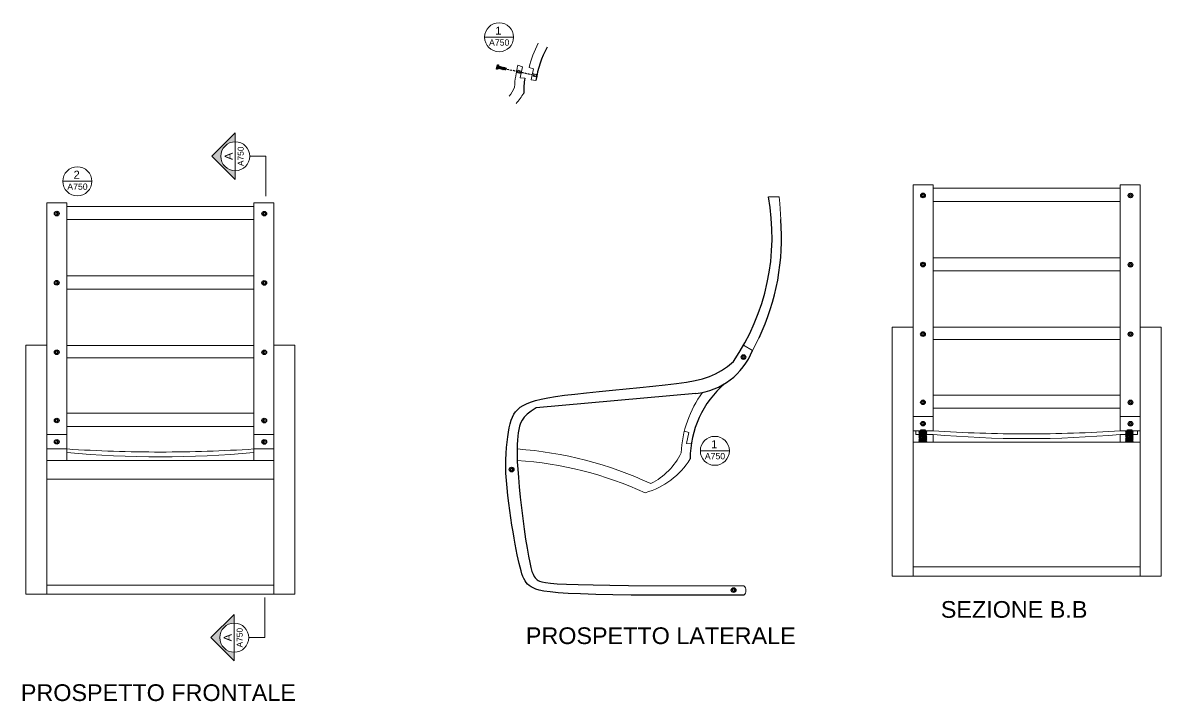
# Model space of a CAD drawing. Header units: centimetres. Extents: x 19 to 345, y 87 to 432.
# Drawn here: x 38 to 322.4, y 262.4 to 431.9 of the extents above; entities that cross this region are included whole.
import ezdxf
from ezdxf.enums import TextEntityAlignment as Align

# ---------------------------------------------------------------- set-up
doc = ezdxf.new("R2010")
doc.units = ezdxf.units.CM
doc.header["$MEASUREMENT"] = 0
doc.linetypes.add('HIDDEN2', pattern=[0.1875, 0.125, -0.0625])
doc.linetypes.add('HIDDENX2', pattern=[0.75, 0.5, -0.25])
for name, color, linetype, lineweight in [('A-ANNO-SYMB', 2, 'Continuous', 18), ('A-FURN', 7, 'Continuous', 18), ('linee di prospetto', 6, 'Continuous', 18), ('retini', 253, 'Continuous', 18)]:
    doc.layers.add(name, color=color, linetype=linetype, lineweight=lineweight)
doc.layers.add('viti e cerniere', color=3, linetype='Continuous')
doc.styles.add('ARIAL', font='Arial.ttf')
doc.styles.get("Standard").update_dxf_attribs({"font": 'Arial.ttf'})

# ---------------------------------------------------------------- blocks, each defined once
blk = doc.blocks.new('SYMBOL')
at = {"layer": 'A-ANNO-SYMB', "linetype": 'Continuous', "lineweight": 20}
h = blk.add_hatch(color=256, dxfattribs=at)
h.dxf.hatch_style = 1
h.paths.add_polyline_path([(11.206, 4.948), (11.316, 4.948, -1), (11.678, 4.948), (11.788, 4.948), (11.497, 5.241)])
at = {"linetype": 'Continuous', "lineweight": 20}
blk.add_line((11.316, 4.948), (11.678, 4.948), dxfattribs=at)
at = {"layer": 'A-ANNO-SYMB', "linetype": 'Continuous', "lineweight": 20}
for p, q in [((11.206, 4.948), (11.497, 5.241)), ((11.788, 4.948), (11.497, 5.241)), ((11.316, 4.948), (11.206, 4.948)), ((11.678, 4.948), (11.788, 4.948))]:
    blk.add_line(p, q, dxfattribs=at)
blk.add_circle((11.497, 4.948), 0.181, dxfattribs=at)
for tag, p in [('TAVOLA', (11.497, 5.08)), ('SEZIONE', (11.497, 4.918))]:
    blk.add_attdef(tag, text='', height=0.1, dxfattribs=at).set_placement(p, align=Align.TOP_CENTER)

msp = doc.modelspace()

# ---------------------------------------------------------------- hatches: boundary and pattern name
at = {"layer": 'retini'}
h = msp.add_hatch(dxfattribs=at)
h.set_pattern_fill('ANSI31', color=256, scale=1.5)
h.set_pattern_definition([(45, (-51.5945, 0.01176), (-0.13258252, 0.13258252), [])])
h.paths.add_polyline_path([(262.57, 329.93), (261.9, 329.93), (261.9, 329.07), (262.57, 329.07)])
h.paths.add_polyline_path([(262.57, 329.07), (261.9, 329.07), (261.9, 327.23), (263.87, 327.23), (263.87, 329.07), (263.28, 329.07), (263.28, 327.82), (262.57, 327.82)])
h.paths.add_polyline_path([(263.87, 329.92), (263.28, 329.93), (263.28, 329.07), (263.87, 329.07)])
h = msp.add_hatch(dxfattribs=at)
h.set_pattern_fill('ANSI31', color=256, scale=1.5)
h.paths.add_polyline_path([(314.16, 329.92), (313.49, 329.92), (313.49, 329.06), (314.16, 329.06)])
h.paths.add_polyline_path([(314.16, 329.06), (313.49, 329.06), (313.49, 327.22), (315.47, 327.22), (315.47, 329.06), (314.88, 329.06), (314.88, 327.81), (314.16, 327.81)])
h.paths.add_polyline_path([(315.47, 329.9), (314.88, 329.92), (314.88, 329.06), (315.47, 329.06)])

# ---------------------------------------------------------------- linework, layer by layer
at = {"linetype": 'Continuous', "lineweight": 20}
for p, q in [((153.41, 428.32), (160.65, 428.32)), ((48.05, 392.31), (55.3, 392.31)), ((207.31, 324.95), (214.56, 324.95))]:
    msp.add_line(p, q, dxfattribs=at)
for p, q in [((214.06, 346.04), (215.56, 347.27)), ((209.56, 343.53), (211.12, 344.2)), ((211.12, 344.2), (212.6, 345.03)), ((212.6, 345.03), (214.06, 346.04)), ((195.45, 341.1), (198.55, 341.44)), ((198.55, 341.44), (201.37, 341.78)), ((201.37, 341.78), (203.83, 342.14)), ((203.83, 342.14), (205.98, 342.52)), ((205.98, 342.52), (207.87, 342.98)), ((207.87, 342.98), (209.56, 343.53)), ((206.19, 339.31), (166.28, 335.67)), ((169.22, 338.2), (171.16, 338.52)), ((171.16, 338.52), (173.4, 338.84)), ((173.4, 338.84), (175.96, 339.15)), ((175.96, 339.15), (178.86, 339.46)), ((178.86, 339.46), (182.02, 339.78)), ((182.02, 339.78), (185.35, 340.1)), ((185.35, 340.1), (188.76, 340.43)), ((188.76, 340.43), (192.16, 340.76)), ((192.16, 340.76), (195.45, 341.1)), ((161.67, 335.31), (162.29, 335.83)), ((162.29, 335.83), (163.02, 336.31)), ((163.02, 336.31), (163.89, 336.74)), ((163.89, 336.74), (164.91, 337.15)), ((164.91, 337.15), (166.13, 337.52)), ((166.28, 335.67), (165.04, 334.85)), ((166.13, 337.52), (167.55, 337.87)), ((167.55, 337.87), (169.22, 338.2)), ((160.07, 332.58), (160.37, 333.37)), ((160.37, 333.37), (160.72, 334.09)), ((160.72, 334.09), (161.15, 334.73)), ((161.15, 334.73), (161.67, 335.31)), ((163.33, 333.33), (162.78, 332.6)), ((164.07, 334.08), (163.33, 333.33)), ((165.04, 334.85), (164.07, 334.08)), ((159.37, 329.62), (159.58, 330.71)), ((159.58, 330.71), (159.81, 331.69)), ((159.81, 331.69), (160.07, 332.58)), ((161.95, 330.32), (161.81, 329.49)), ((162.13, 331.11), (161.95, 330.32)), ((162.39, 331.86), (162.13, 331.11)), ((162.78, 332.6), (162.39, 331.86)), ((158.87, 325.76), (159.01, 327.15)), ((159.01, 327.15), (159.18, 328.43)), ((159.18, 328.43), (159.37, 329.62)), ((161.61, 327.6), (161.55, 326.5)), ((161.7, 328.59), (161.61, 327.6)), ((161.81, 329.49), (161.7, 328.59)), ((158.72, 322.72), (158.77, 324.29)), ((158.77, 324.29), (158.87, 325.76)), ((161.55, 326.5), (161.52, 325.25)), ((161.52, 325.25), (161.53, 323.83)), ((158.71, 321.08), (158.72, 322.72)), ((161.53, 323.83), (161.58, 322.22)), ((161.58, 322.22), (161.68, 320.37)), ((158.75, 319.35), (158.71, 321.08)), ((158.86, 317.54), (158.75, 319.35)), ((161.68, 320.37), (161.84, 318.28)), ((159.01, 315.68), (158.86, 317.54)), ((161.84, 318.28), (162.05, 315.92)), ((162.05, 315.92), (162.31, 313.37)), ((159.21, 313.79), (159.01, 315.68)), ((159.44, 311.9), (159.21, 313.79)), ((162.31, 313.37), (162.62, 310.7)), ((159.7, 310.02), (159.44, 311.9)), ((159.97, 308.17), (159.7, 310.02)), ((162.62, 310.7), (162.95, 308.01)), ((160.25, 306.39), (159.97, 308.17)), ((162.95, 308.01), (163.3, 305.37)), ((160.53, 304.7), (160.25, 306.39)), ((160.8, 303.11), (160.53, 304.7)), ((163.3, 305.37), (163.66, 302.87)), ((161.06, 301.64), (160.8, 303.11)), ((161.32, 300.27), (161.06, 301.64)), ((163.66, 302.87), (164.01, 300.59)), ((161.57, 299), (161.32, 300.27)), ((161.81, 297.84), (161.57, 299)), ((164.01, 300.59), (164.35, 298.62)), ((164.35, 298.62), (164.67, 297.02)), ((162.05, 296.79), (161.81, 297.84)), ((162.28, 295.84), (162.05, 296.79)), ((162.51, 294.99), (162.28, 295.84)), ((164.67, 297.02), (164.96, 295.77)), ((162.74, 294.24), (162.51, 294.99)), ((162.98, 293.58), (162.74, 294.24)), ((163.24, 293.01), (162.98, 293.58)), ((163.51, 292.5), (163.24, 293.01)), ((164.96, 295.77), (165.23, 294.81)), ((165.23, 294.81), (165.5, 294.09)), ((165.5, 294.09), (165.75, 293.57)), ((165.75, 293.57), (166, 293.21)), ((166, 293.21), (166.25, 292.94)), ((166.25, 292.94), (166.5, 292.74)), ((163.82, 292.05), (163.51, 292.5)), ((164.16, 291.66), (163.82, 292.05)), ((164.55, 291.31), (164.16, 291.66)), ((165, 290.98), (164.55, 291.31)), ((165.52, 290.68), (165, 290.98)), ((166.18, 290.4), (165.52, 290.68)), ((167.05, 290.14), (166.18, 290.4)), ((166.5, 292.74), (166.78, 292.54)), ((166.78, 292.54), (167.16, 292.36)), ((168.22, 289.91), (167.05, 290.14)), ((167.16, 292.36), (167.73, 292.18)), ((167.73, 292.18), (168.59, 292.02)), ((168.59, 292.02), (169.84, 291.87)), ((169.84, 291.87), (171.57, 291.74)), ((171.57, 291.74), (173.86, 291.63)), ((173.86, 291.63), (176.82, 291.53)), ((176.82, 291.53), (180.49, 291.45)), ((180.49, 291.45), (184.73, 291.39)), ((184.73, 291.39), (189.33, 291.33)), ((189.33, 291.33), (218.2, 291.23)), ((169.77, 289.69), (168.22, 289.91)), ((171.76, 289.5), (169.77, 289.69)), ((174.28, 289.32), (171.76, 289.5)), ((177.4, 289.18), (174.28, 289.32)), ((181.16, 289.05), (177.4, 289.18)), ((185.43, 288.95), (181.16, 289.05)), ((190.01, 288.88), (185.43, 288.95)), ((218.16, 288.85), (190.01, 288.88))]:
    msp.add_line(p, q)
for centre, radius, start, end in [((190.51, 413.9), 24.55, 150.868, 171.5156), ((187.72, 414.47), 24.55, 171.5156, 180.3061), ((170.25, 378.44), 54.98, 325.4721, 10.512), ((169.89, 378.07), 57.69, 334.5028, 4.6352), ((204.48, 356.24), 17.02, 275.7606, 338.5455), ((229.31, 323.05), 24.55, 130.3741, 180.3061)]:
    msp.add_arc(centre, radius, start, end)
at = {"layer": 'A-ANNO-SYMB'}
for p, q in [((94.74, 398.57), (98.74, 398.57)), ((98.74, 398.57), (98.74, 388.57)), ((98.49, 278.26), (98.49, 288.26)), ((94.49, 278.26), (98.49, 278.26))]:
    msp.add_line(p, q, dxfattribs=at)
at = {"layer": 'A-ANNO-SYMB', "linetype": 'Continuous', "lineweight": 20}
for centre in [(157.03, 428.32), (51.67, 392.31), (210.93, 324.95)]:
    msp.add_circle(centre, 3.62, dxfattribs=at)
at = {"layer": 'A-FURN'}
for p, q in [((161.72, 421.31), (162.87, 420.95)), ((162.87, 420.95), (162.28, 418.21)), ((162.28, 418.21), (163.44, 418.09)), ((164.51, 420.75), (165.66, 420.39)), ((165.66, 420.39), (165.06, 417.64)), ((165.06, 417.64), (166.23, 417.53)), ((44.05, 386.92), (49.05, 386.92)), ((49.05, 386.92), (49.05, 326.75)), ((100.78, 386.92), (95.78, 386.92)), ((95.79, 386.92), (95.79, 325.97)), ((95.79, 386.03), (95.79, 386.92)), ((224.31, 388.47), (227.03, 388.47)), ((227.14, 386.76), (227.03, 388.47)), ((49.05, 386.03), (95.79, 386.03)), ((227.39, 382.74), (227.14, 386.76)), ((95.79, 382.74), (49.05, 382.74)), ((49.05, 368.66), (95.79, 368.66)), ((49.05, 365.36), (95.79, 365.36)), ((220.32, 350.02), (221.96, 353.24)), ((95.79, 351.31), (49.05, 351.31)), ((218.08, 351.33), (220.32, 350.02)), ((49.05, 348.23), (95.79, 348.23)), ((49.05, 334.36), (95.79, 334.36)), ((49.05, 331.06), (95.79, 331.06)), ((265.46, 329.96), (260.46, 329.96)), ((260.46, 329.96), (260.46, 327.1)), ((261.15, 329.06), (261.15, 329.96)), ((312.19, 329.96), (317.19, 329.96)), ((316.5, 329.06), (316.5, 329.96)), ((317.19, 329.96), (317.19, 327.1)), ((203.31, 329.89), (204.46, 329.53)), ((204.46, 329.53), (203.86, 326.79)), ((265.46, 327.1), (260.46, 327.1)), ((265.46, 329.06), (261.15, 329.06)), ((265.46, 329.06), (265.46, 327.1)), ((312.19, 329.06), (316.5, 329.06)), ((312.19, 329.06), (312.19, 327.1)), ((312.19, 327.1), (317.19, 327.1)), ((49.05, 325.42), (44.05, 325.42)), ((49.05, 326.75), (49.05, 322.56)), ((95.79, 325.97), (95.79, 322.56)), ((95.79, 325.42), (100.79, 325.42)), ((203.86, 326.79), (205.02, 326.67)), ((49.05, 322.56), (44.05, 322.56)), ((49.05, 322.56), (95.79, 322.56)), ((95.79, 322.56), (100.79, 322.56)), ((44.05, 317.85), (100.79, 317.85)), ((72.4, 291.38), (44.05, 291.38)), ((72.45, 291.38), (100.79, 291.38)), ((44.05, 289.11), (100.79, 289.11))]:
    msp.add_line(p, q, dxfattribs=at)
for points in [[(44.05, 314.24), (44.05, 386.92)], [(100.79, 314.24), (100.78, 386.92)]]:
    msp.add_lwpolyline(points, dxfattribs=at)
for points in [[(38.81, 351.33), (44.05, 351.33), (44.05, 289.11), (38.81, 289.11)], [(106.04, 351.33), (100.79, 351.33), (100.79, 289.11), (106.04, 289.11)]]:
    msp.add_lwpolyline(points, close=True, dxfattribs=at)
for centre, radius, start, end in [((192.18, 413.73), 28.54, 152.6937, 165.7596), ((189.39, 414.29), 28.54, 165.7596, 176.8633), ((145.99, 422.96), 16.51, 325.3749, 334.5033), ((146.7, 424.57), 19.39, 318.6546, 328.1506), ((230.98, 322.87), 28.54, 144.2369, 176.8633), ((288.9, 687.5), 358.31, 266.2477, 269.9874), ((288.75, 687.5), 358.31, 270.0126, 273.7523), ((288.82, 590.6), 262.59, 264.894, 275.106), ((72.5, 682.96), 358.31, 266.2477, 269.9874), ((72.42, 586.06), 262.59, 264.894, 275.106), ((72.35, 682.96), 358.31, 270.0126, 273.7523), ((154.4, 228.94), 96.74, 65.2149, 85.7744), ((187.58, 331.54), 16.51, 296.549, 334.5033), ((155.46, 231.06), 91.7, 65.4656, 86.1825), ((188.28, 333.15), 19.39, 285.7331, 328.1506), ((217.06, 290.06), 1.64, 312.292, 45.8833)]:
    msp.add_arc(centre, radius, start, end, dxfattribs=at)
at = {"layer": 'linee di prospetto'}
for p, q in [((260.46, 391.46), (265.46, 391.46)), ((265.46, 391.46), (265.46, 331.29)), ((265.46, 390.57), (312.19, 390.57)), ((317.18, 391.46), (312.18, 391.46)), ((312.19, 391.46), (312.19, 330.51)), ((312.19, 390.57), (312.19, 391.46)), ((312.19, 387.27), (265.46, 387.27)), ((265.46, 373.2), (312.19, 373.2)), ((265.46, 369.9), (312.19, 369.9)), ((312.19, 355.85), (265.46, 355.85)), ((265.46, 352.77), (312.19, 352.77)), ((265.46, 338.9), (312.19, 338.9)), ((265.46, 335.6), (312.19, 335.6)), ((265.46, 333.55), (260.46, 333.55)), ((317.19, 333.55), (312.19, 333.55)), ((265.46, 331.29), (265.46, 329.96)), ((312.19, 330.51), (312.19, 329.96)), ((49.05, 329.01), (44.05, 329.01)), ((100.79, 329.01), (95.79, 329.01)), ((265.46, 327.1), (312.19, 327.1)), ((288.8, 295.92), (260.46, 295.92)), ((288.85, 295.92), (317.19, 295.92)), ((260.46, 293.65), (317.19, 293.65))]:
    msp.add_line(p, q, dxfattribs=at)
for points in [[(260.46, 318.78), (260.46, 391.46)], [(317.19, 318.78), (317.18, 391.46)]]:
    msp.add_lwpolyline(points, dxfattribs=at)
for points in [[(255.21, 355.87), (260.46, 355.87), (260.46, 293.65), (255.21, 293.65)], [(322.44, 355.87), (317.19, 355.87), (317.19, 293.65), (322.44, 293.65)]]:
    msp.add_lwpolyline(points, close=True, dxfattribs=at)
at = {"layer": 'retini', "linetype": 'HIDDEN2'}
for p, q in [((161.34, 419.54), (162.51, 419.28)), ((161.46, 420.1), (162.63, 419.84)), ((165.28, 418.67), (166.23, 418.46)), ((165.4, 419.21), (166.35, 419)), ((166.35, 419), (166.23, 418.46))]:
    msp.add_line(p, q, dxfattribs=at)
at = {"layer": 'viti e cerniere'}
for p, q in [((156.78, 421.05), (156.83, 421.04)), ((156.94, 421.01), (157.08, 420.98)), ((157.2, 420.95), (157.34, 420.92)), ((156.76, 420.68), (156.91, 420.64)), ((157.02, 420.62), (157.16, 420.59)), ((157.28, 420.56), (157.42, 420.53)), ((157.53, 420.5), (157.68, 420.47)), ((157.79, 420.44), (157.94, 420.41)), ((158.05, 420.38), (158.19, 420.35)), ((158.31, 420.32), (158.45, 420.29)), ((158.56, 420.26), (158.71, 420.23)), ((158.71, 420.23), (158.79, 420.59)), ((158.79, 420.59), (158.74, 420.59)), ((263.12, 329.95), (263.12, 329.9)), ((314.72, 329.97), (314.72, 329.92)), ((262.76, 328.83), (262.75, 328.68)), ((262.75, 328.57), (262.75, 328.42)), ((262.75, 328.3), (262.75, 328.16)), ((262.75, 328.04), (262.75, 327.89)), ((262.75, 327.89), (263.12, 327.89)), ((262.76, 329.89), (262.76, 329.74)), ((262.76, 329.62), (262.76, 329.48)), ((262.76, 329.36), (262.76, 329.21)), ((262.76, 329.1), (262.76, 328.95)), ((263.12, 327.89), (263.11, 327.94)), ((263.12, 329.79), (263.12, 329.64)), ((263.12, 329.53), (263.12, 329.38)), ((314.36, 329.64), (314.35, 329.49)), ((314.35, 329.37), (314.35, 329.22)), ((314.35, 329.11), (314.35, 328.96)), ((314.35, 328.85), (314.35, 328.7)), ((314.35, 328.58), (314.35, 328.43)), ((314.35, 328.32), (314.35, 328.17)), ((314.35, 328.05), (314.35, 327.9)), ((314.35, 327.9), (314.71, 327.9)), ((314.36, 329.9), (314.36, 329.75)), ((314.71, 327.9), (314.71, 327.95)), ((314.72, 329.8), (314.72, 329.65)), ((314.72, 329.54), (314.72, 329.39))]:
    msp.add_line(p, q, dxfattribs=at)
at = {"layer": 'viti e cerniere', "linetype": 'HIDDENX2'}
msp.add_line((158.99, 420.38), (165.98, 418.81), dxfattribs=at)
at = {"layer": 'viti e cerniere'}
for points in [[(156.61, 420.33), (156.38, 420.38), (156.63, 421.46), (156.86, 421.41)], [(262.66, 388.64), (262.92, 388.49), (263.19, 388.64), (263.19, 388.95), (262.93, 389.1), (262.66, 388.95)], [(314.51, 388.62), (314.77, 388.47), (315.04, 388.62), (315.04, 388.92), (314.78, 389.08), (314.51, 388.93)], [(46.26, 384.11), (46.52, 383.95), (46.79, 384.1), (46.79, 384.41), (46.53, 384.56), (46.26, 384.41)], [(98.11, 384.08), (98.37, 383.93), (98.64, 384.08), (98.64, 384.39), (98.37, 384.54), (98.11, 384.39)], [(262.66, 371.34), (262.92, 371.19), (263.19, 371.34), (263.19, 371.65), (262.93, 371.8), (262.66, 371.65)], [(314.51, 371.32), (314.77, 371.17), (315.04, 371.32), (315.04, 371.62), (314.77, 371.78), (314.51, 371.63)], [(46.26, 366.81), (46.52, 366.65), (46.79, 366.8), (46.79, 367.11), (46.53, 367.26), (46.26, 367.11)], [(98.11, 366.78), (98.37, 366.63), (98.64, 366.78), (98.64, 367.09), (98.37, 367.24), (98.11, 367.09)], [(262.65, 353.98), (262.92, 353.83), (263.18, 353.98), (263.18, 354.29), (262.92, 354.44), (262.65, 354.29)], [(314.5, 353.96), (314.76, 353.81), (315.03, 353.96), (315.03, 354.26), (314.77, 354.42), (314.5, 354.27)], [(46.25, 349.45), (46.52, 349.29), (46.78, 349.44), (46.78, 349.75), (46.52, 349.9), (46.25, 349.75)], [(98.1, 349.42), (98.36, 349.27), (98.63, 349.42), (98.63, 349.73), (98.37, 349.88), (98.1, 349.73)], [(217.82, 348.24), (218.09, 348.09), (218.35, 348.24), (218.35, 348.55), (218.09, 348.7), (217.82, 348.55)], [(262.65, 336.93), (262.91, 336.77), (263.18, 336.93), (263.18, 337.23), (262.92, 337.39), (262.65, 337.23)], [(314.5, 336.91), (314.76, 336.75), (315.03, 336.9), (315.03, 337.21), (314.77, 337.36), (314.5, 337.21)], [(46.25, 332.39), (46.51, 332.24), (46.78, 332.39), (46.78, 332.69), (46.52, 332.85), (46.25, 332.7)], [(98.1, 332.37), (98.36, 332.21), (98.63, 332.37), (98.63, 332.67), (98.36, 332.83), (98.1, 332.67)], [(262.39, 329.96), (262.39, 330.2), (263.5, 330.19), (263.5, 329.95)], [(262.66, 331.59), (262.92, 331.43), (263.18, 331.58), (263.19, 331.89), (262.92, 332.04), (262.66, 331.89)], [(313.98, 329.97), (313.98, 330.21), (315.09, 330.21), (315.09, 329.97)], [(314.5, 331.56), (314.77, 331.41), (315.03, 331.56), (315.03, 331.87), (314.77, 332.02), (314.5, 331.87)], [(46.25, 327.05), (46.52, 326.89), (46.78, 327.05), (46.79, 327.35), (46.52, 327.51), (46.26, 327.35)], [(98.1, 327.03), (98.37, 326.87), (98.63, 327.02), (98.63, 327.33), (98.37, 327.48), (98.1, 327.33)], [(159.89, 320.11), (160.15, 319.95), (160.42, 320.11), (160.42, 320.41), (160.16, 320.57), (159.89, 320.41)], [(215.36, 289.99), (215.62, 289.84), (215.89, 289.99), (215.89, 290.3), (215.63, 290.45), (215.36, 290.3)]]:
    msp.add_lwpolyline(points, close=True, dxfattribs=at)
for points in [[(156.68, 420.63), (156.76, 420.68), (156.94, 421.01), (156.96, 421.12), (156.7, 420.72)], [(156.74, 420.87), (156.83, 421.04), (156.96, 421.12)], [(156.88, 420.54), (157.02, 420.62), (157.2, 420.95), (157.22, 421.06), (156.88, 420.54), (156.91, 420.64), (157.08, 420.98), (157.22, 421.06)], [(157.14, 420.48), (157.28, 420.56), (157.45, 420.89), (157.48, 421), (157.14, 420.48), (157.16, 420.59), (157.34, 420.92), (157.48, 421)], [(157.4, 420.42), (157.53, 420.5), (157.71, 420.83), (157.74, 420.94), (157.4, 420.42), (157.42, 420.53), (157.6, 420.86), (157.74, 420.94)], [(157.65, 420.36), (157.79, 420.44), (157.97, 420.77), (157.99, 420.88), (157.65, 420.36), (157.68, 420.47), (157.86, 420.8), (157.99, 420.88)], [(157.91, 420.3), (158.05, 420.38), (158.22, 420.71), (158.25, 420.82), (157.91, 420.3), (157.94, 420.41), (158.11, 420.74), (158.25, 420.82)], [(158.17, 420.24), (158.31, 420.32), (158.48, 420.65), (158.51, 420.76), (158.17, 420.24), (158.19, 420.35), (158.37, 420.68), (158.51, 420.76)], [(158.43, 420.18), (158.56, 420.26), (158.74, 420.59), (158.76, 420.7), (158.43, 420.18), (158.45, 420.29), (158.63, 420.62), (158.76, 420.7)], [(262.7, 329.96), (262.76, 329.89), (263.12, 329.79), (263.23, 329.79), (262.78, 329.95)], [(262.94, 329.95), (263.12, 329.9), (263.23, 329.79)], [(314.29, 329.97), (314.36, 329.9), (314.72, 329.8), (314.83, 329.8), (314.38, 329.97)], [(314.54, 329.97), (314.72, 329.92), (314.83, 329.8)], [(262.64, 328.68), (262.75, 328.57), (263.12, 328.47), (263.23, 328.47), (262.64, 328.68), (262.75, 328.68), (263.12, 328.58), (263.23, 328.47)], [(262.64, 328.42), (262.75, 328.3), (263.11, 328.2), (263.22, 328.2), (262.64, 328.42), (262.75, 328.42), (263.12, 328.32), (263.22, 328.2)], [(262.64, 328.16), (262.75, 328.04), (263.11, 327.94), (263.22, 327.94), (262.64, 328.16), (262.75, 328.16), (263.11, 328.06), (263.22, 327.94)], [(262.65, 329.74), (262.76, 329.62), (263.12, 329.53), (263.23, 329.52), (262.65, 329.74), (262.76, 329.74), (263.12, 329.64), (263.23, 329.52)], [(262.65, 329.48), (262.76, 329.36), (263.12, 329.26), (263.23, 329.26), (262.65, 329.48), (262.76, 329.48), (263.12, 329.38), (263.23, 329.26)], [(262.65, 329.21), (262.76, 329.1), (263.12, 329), (263.23, 329), (262.65, 329.21), (262.76, 329.21), (263.12, 329.11), (263.23, 329)], [(262.65, 328.95), (262.76, 328.83), (263.12, 328.73), (263.23, 328.73), (262.65, 328.95), (262.76, 328.95), (263.12, 328.85), (263.23, 328.73)], [(314.24, 329.49), (314.35, 329.37), (314.72, 329.27), (314.83, 329.27), (314.24, 329.49), (314.35, 329.49), (314.72, 329.39), (314.83, 329.27)], [(314.24, 329.23), (314.35, 329.11), (314.71, 329.01), (314.82, 329.01), (314.24, 329.23), (314.35, 329.22), (314.71, 329.13), (314.82, 329.01)], [(314.24, 328.96), (314.35, 328.85), (314.71, 328.75), (314.82, 328.75), (314.24, 328.96), (314.35, 328.96), (314.71, 328.86), (314.82, 328.75)], [(314.24, 328.7), (314.35, 328.58), (314.71, 328.48), (314.82, 328.48), (314.24, 328.7), (314.35, 328.7), (314.71, 328.6), (314.82, 328.48)], [(314.24, 328.43), (314.35, 328.32), (314.71, 328.22), (314.82, 328.22), (314.24, 328.43), (314.35, 328.43), (314.71, 328.33), (314.82, 328.22)], [(314.24, 328.17), (314.35, 328.05), (314.71, 327.95), (314.82, 327.95), (314.24, 328.17), (314.35, 328.17), (314.71, 328.07), (314.82, 327.95)], [(314.25, 329.75), (314.36, 329.64), (314.72, 329.54), (314.83, 329.54), (314.25, 329.75), (314.36, 329.75), (314.72, 329.65), (314.83, 329.54)]]:
    msp.add_lwpolyline(points, dxfattribs=at)
for centre in [(262.93, 388.79), (314.77, 388.77), (46.53, 384.26), (98.37, 384.23), (262.93, 371.49), (314.77, 371.47), (46.52, 366.96), (98.37, 366.93), (262.92, 354.14), (314.76, 354.11), (46.52, 349.6), (98.36, 349.57), (218.09, 348.39), (262.92, 337.08), (314.76, 337.06), (46.52, 332.54), (98.36, 332.52), (262.92, 331.74), (314.77, 331.71), (46.52, 327.2), (98.37, 327.18), (160.15, 320.26), (215.62, 290.14)]:
    msp.add_circle(centre, 0.579, dxfattribs=at)

# ---------------------------------------------------------------- block references
at = {"layer": 'A-ANNO-SYMB', "linetype": 'Continuous', "lineweight": 20}
ref = msp.add_blockref('SYMBOL', (190.08, 168.63), dxfattribs=dict(at, xscale=20, yscale=20, zscale=20, rotation=90))
ref.add_attrib('SEZIONE', 'A', dxfattribs={"layer": '0', "linetype": 'Continuous', "lineweight": 20, "height": 2, "rotation": 90, "style": 'ARIAL'}).set_placement((88.48, 398.57), align=Align.TOP_CENTER)
ref.add_attrib('TAVOLA', 'A750', dxfattribs={"layer": '0', "linetype": 'Continuous', "lineweight": 20, "height": 1.5, "rotation": 90, "style": 'ARIAL'}).set_placement((91.72, 398.57), align=Align.TOP_CENTER)
ref = msp.add_blockref('SYMBOL', (189.83, 48.32), dxfattribs=dict(at, xscale=20, yscale=20, zscale=20, rotation=90))
ref.add_attrib('SEZIONE', 'A', dxfattribs={"layer": '0', "linetype": 'Continuous', "lineweight": 20, "height": 2, "rotation": 90, "style": 'ARIAL'}).set_placement((88.23, 278.26), align=Align.TOP_CENTER)
ref.add_attrib('TAVOLA', 'A750', dxfattribs={"layer": '0', "linetype": 'Continuous', "lineweight": 20, "height": 1.5, "rotation": 90, "style": 'ARIAL'}).set_placement((91.47, 278.26), align=Align.TOP_CENTER)

# ---------------------------------------------------------------- texts
for s, p in [('SEZIONE B.B', (267.38, 283.23)), ('PROSPETTO LATERALE', (163.71, 276.66)), ('PROSPETTO FRONTALE', (37.56, 262.43))]:
    msp.add_text(s, height=4.1751).set_placement(p)
for tag, text, height, p in [('1', 'A', 2, (156.86, 430.97)), ('A750', 'A301', 1.555, (157.05, 427.78)), ('2', 'A', 2, (51.51, 394.96)), ('A750', 'A301', 1.555, (51.7, 391.76)), ('1', 'A', 2, (210.77, 327.6)), ('A750', 'A301', 1.555, (210.96, 324.4))]:
    msp.add_attdef(tag, text=text, height=height, dxfattribs=at).set_placement(p, align=Align.TOP_CENTER)

doc.saveas('drawing.dxf')
